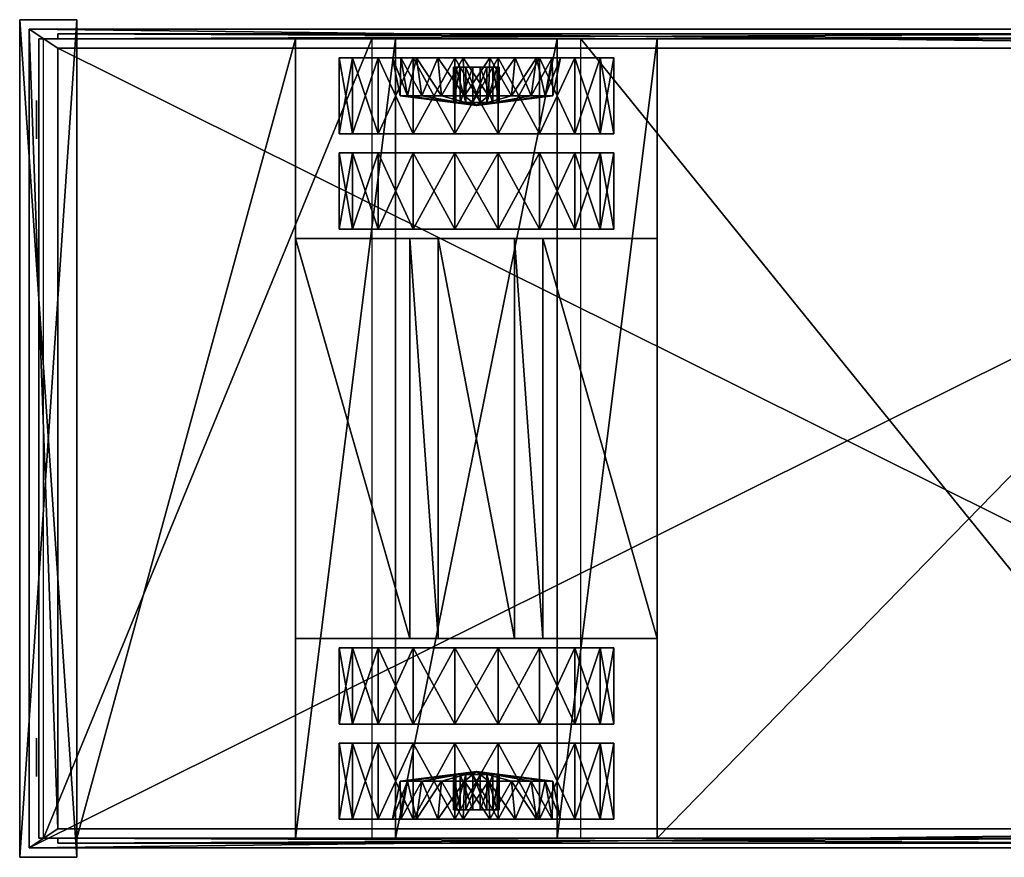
# Model space of a CAD drawing. Extents: x -590 to -383, y -44 to 44.
# Drawn here: x -590 to -486.5, y -44 to 44 of the extents above; entities that cross this region are included whole.
import ezdxf

# ---------------------------------------------------------------- set-up
doc = ezdxf.new("R2010")
doc.units = 0
for name, color, linetype in [('D1-BLACK', 8, 'CONTINUOUS'), ('D1-BODY', 7, 'CONTINUOUS'), ('D1-GLASS', 8, 'CONTINUOUS'), ('D1-HUB', 15, 'CONTINUOUS'), ('D1-RED', 9, 'CONTINUOUS'), ('D1-SILV', 15, 'CONTINUOUS'), ('D1-TIRE', 8, 'CONTINUOUS')]:
    doc.layers.add(name, color=color, linetype=linetype)

msp = doc.modelspace()

# ---------------------------------------------------------------- meshes
at = {"layer": 'D1-BLACK'}
mesh = msp.add_polyface(dxfattribs=at)
corners = [(-386, 42, 13.999996), (-405, 42, 13.999996), (-405, -42, 14.000004), (-386, -42, 14.000004), (-406.328796, 42, 21.972776), (-406.328796, -42, 21.972784), (-407.731323, 42, 25.926697), (-407.731323, -42, 25.926693), (-410.408997, 42, 29.156246), (-410.408997, -42, 29.156254), (-414.034912, 42, 31.266657), (-414.034912, -42, 31.266665), (-418.165527, 42, 31.999996), (-418.165527, -42, 32.000004), (-427.834473, 42, 31.999996), (-427.834473, -42, 32.000004), (-431.965088, 42, 31.266657), (-431.965088, -42, 31.266665), (-435.591003, 42, 29.156246), (-435.591003, -42, 29.156254), (-438.268677, 42, 25.926697), (-438.268677, -42, 25.926693), (-439.671204, 42, 21.972776), (-439.671204, -42, 21.972784), (-441, 42, 13.999996), (-441, -42, 14.000004), (-523, 42, 13.999996), (-523, -42, 14.000004), (-523, 42, 17.799986), (-523, -42, 17.799994), (-533.5, 42, 32.499996), (-533.5, -42, 32.500004), (-550.5, 42, 32.499996), (-550.5, -42, 32.500004), (-561, 42, 17.799927), (-561, -42, 17.799923), (-561, 42, 13.999996), (-561, -42, 14.000004), (-584, 42, 13.999996), (-584, -42, 14.000004), (-386, 18, 42), (-386, 18, 25.926699), (-386, -18, 25.926702), (-386, -18, 42), (-406, 42, 57.999996), (-433, 42, 57.999996), (-433, -42, 58.000004), (-406, -42, 58.000004), (-433, 42, 33.999996), (-433, -42, 34.000004), (-438, 42, 28.999996), (-438, -42, 29.000004), (-553, 42, 28.999996), (-587.5, 42, 28.999996), (-587.5, -42, 29.000004), (-553, -42, 29.000004), (-561, -21, 14.000002), (-561, -21, 17.799992), (-550.5, -21, 32.5), (-533.5, -21, 32.5), (-523, -21, 17.799992), (-523, -21, 14.000002), (-535, -21, 14.000002), (-538, -21, 11.000002), (-546, -21, 11.000002), (-549, -21, 14.000002), (-561, 21, 13.999998), (-549, 21, 13.999998), (-546, 21, 10.999998), (-538, 21, 10.999998), (-535, 21, 13.999998), (-523, 21, 13.999998), (-441, 30, 13.999997), (-405, 30, 13.999997), (-405, -30, 14.000003), (-441, -30, 14.000003), (-439, -30, 27.500002), (-432.5, -30, 34.000004), (-405, -30, 34.000004), (-561, 21, 17.799988), (-550.5, 21, 32.5), (-533.5, 21, 32.5), (-523, 21, 17.799988), (-439, 30, 27.499998), (-432.5, 30, 33.999996), (-405, 30, 33.999996), (-531, 42, 29.002836), (-463, 42, 29.003067), (-463, -42, 29.003063), (-531, -42, 29.002844), (-463, 40, 29.006117), (-438, 40, 29.003147), (-438, -40, 29.003143), (-463, -40, 29.006113)]
mesh.append_faces([[corners[k] for k in face] for face in [(72, 85, 73)]], dxfattribs={"vtx0": -1})
mesh.append_faces([[corners[k] for k in face] for face in [(62, 60, 65), (67, 82, 70)]], dxfattribs={"vtx0": -1, "vtx1": -1, "vtx2": -1})
mesh.append_faces([[corners[k] for k in face] for face in [(60, 56, 65), (66, 80, 81), (66, 81, 82), (70, 68, 67), (72, 84, 85)]], dxfattribs={"vtx0": -1, "vtx2": -1})
mesh.append_faces([[corners[k] for k in face] for face in [(74, 78, 75)]], dxfattribs={"vtx1": -1})
mesh.append_faces([[corners[k] for k in face] for face in [(59, 58, 56), (60, 59, 56), (65, 64, 62), (78, 77, 75), (67, 66, 82)]], dxfattribs={"vtx1": -1, "vtx2": -1})
mesh.append_faces([[corners[k] for k in face] for face in [(2, 1, 0), (0, 3, 2), (5, 4, 1), (1, 2, 5), (7, 6, 4), (4, 5, 7), (9, 8, 6), (6, 7, 9), (11, 10, 8), (8, 9, 11), (13, 12, 10), (10, 11, 13), (15, 14, 12), (12, 13, 15), (17, 16, 14), (14, 15, 17), (19, 18, 16), (16, 17, 19), (21, 20, 18), (18, 19, 21), (23, 22, 20), (20, 21, 23), (25, 24, 22), (22, 23, 25), (27, 26, 24), (24, 25, 27), (29, 28, 26), (26, 27, 29), (31, 30, 28), (28, 29, 31), (33, 32, 30), (30, 31, 33), (35, 34, 32), (32, 33, 35), (37, 36, 34), (34, 35, 37), (39, 38, 36), (36, 37, 39), (42, 41, 40), (40, 43, 42), (44, 45, 46), (46, 47, 44), (45, 48, 49), (49, 46, 45), (48, 50, 51), (51, 49, 48), (54, 53, 52), (52, 55, 54), (58, 57, 56), (62, 61, 60), (64, 63, 62), (66, 67, 65), (65, 56, 66), (67, 68, 64), (64, 65, 67), (68, 69, 63), (63, 64, 68), (69, 70, 62), (62, 63, 69), (70, 71, 61), (61, 62, 70), (72, 73, 74), (74, 75, 72), (77, 76, 75), (66, 79, 80), (82, 71, 70), (70, 69, 68), (72, 83, 84), (86, 87, 88), (88, 89, 86), (92, 91, 90), (90, 93, 92)]], dxfattribs={"vtx2": -1})
at = {"layer": 'D1-BODY'}
mesh = msp.add_polyface(dxfattribs=at)
corners = [(-589, 43, 91.999939), (-589, -43, 91.999939), (-589, -43, 95), (-589, 43, 95), (-586, -41, 98.000137), (-586, 41.000122, 98.000137), (-421, -41, 98.000137), (-588, -42, 76), (-588, -42, 91.999939), (-588, 42, 91.999939), (-588, -42, 29.000004), (-588, -42, 58.000004), (-588, 42, 57.999996), (-588, -42, 22.000004), (-588, 42, 28.999996), (-588, -4, 58), (-588, -4, 76), (-588, 4, 76), (-588, -20, 76), (-588, -20, 58), (-588, -42, 91.999939), (-588, -42, 29.000004), (-463, -42, 29.000004), (-561, -42, 17.799992), (-553, -42, 29.000004), (-584, -42, 22.000004), (-588, -42, 22.000004), (-561, -42, 14.000004), (-584, -42, 14.000004), (-531, -42, 29.000004), (-523, -42, 17.799992), (-463, -42, 20.000004), (-421, -41, 98.000137), (-586, -41, 98.000137), (-589, -43, 95), (-417, -43, 95), (-589, -43, 91.999939), (-586, -42, 58.000004), (-586, -42.5, 58.000072), (-465, -42.5, 58.000072), (-586, -42.5, 56.000072), (-586, -42, 56.000004), (-465, -42, 56.000004), (-465, -42.5, 56.000072), (-586, -42, 41.000004), (-586, -42.5, 41.000072), (-465, -42.5, 41.000072), (-586, -42.5, 39.000072), (-586, -42, 39.000004), (-465, -42, 39.000004), (-465, -42.5, 39.000072), (-586, -42, 31.000004), (-586, -42.5, 31.000074), (-465, -42.5, 31.000074), (-586, -42.5, 29.000074), (-586, -42, 29.000004), (-465, -42, 29.000004), (-465, -42.5, 29.000074)]
mesh.append_faces([[corners[k] for k in face] for face in [(26, 25, 21)]])
mesh.append_faces([[corners[k] for k in face] for face in [(0, 1, 2), (3, 2, 4), (5, 4, 6), (7, 8, 9), (10, 11, 12), (13, 10, 14), (15, 16, 17), (18, 19, 11), (11, 7, 18), (20, 21, 22), (23, 24, 21), (21, 25, 23), (27, 23, 25), (25, 28, 27), (29, 30, 31), (32, 33, 34), (35, 34, 36), (37, 38, 39), (40, 41, 42), (38, 37, 41), (41, 40, 38), (38, 40, 43), (44, 45, 46), (47, 48, 49), (45, 44, 48), (48, 47, 45), (45, 47, 50), (51, 52, 53), (54, 55, 56), (52, 51, 55), (55, 54, 52), (52, 54, 57)]], dxfattribs={"vtx2": -1})
mesh = msp.add_polyface(dxfattribs=at)
corners = [(-589, -43, 91.999939), (-589, 43, 91.999939), (-416, 43, 92), (-589, -43, 95), (-589, 43, 95), (-586, -41, 98.000137), (-586, 41.000122, 98.000137), (-588, 42, 91.999939), (-588, 42, 76), (-588, -42, 76), (-588, 42, 57.999996), (-588, 42, 28.999996), (-588, -42, 29.000004), (-588, 42, 21.999996), (-588, -42, 22.000004), (-588, 4, 76), (-588, 4, 58), (-588, -4, 58), (-588, 20, 58), (-588, 20, 76), (-463, 42, 28.999996), (-588, 42, 28.999996), (-588, 42, 91.999939), (-553, 42, 28.999996), (-561, 42, 17.799984), (-584, 42, 21.999996), (-588, 42, 21.999996), (-561, 42, 13.999996), (-584, 42, 13.999996), (-463, 42, 19.999996), (-523, 42, 17.799984), (-531, 42, 28.999996), (-589, 43, 95), (-586, 41.000122, 98.000137), (-421, 41.000122, 98.000137), (-589, 43, 91.999939), (-417, 43, 95), (-465, 42.500122, 58.000057), (-586, 42.500122, 58.000057), (-586, 42, 57.999996), (-465, 42, 55.999996), (-586, 42, 55.999996), (-586, 42.500122, 56.000057), (-465, 42.500122, 56.000057), (-465, 42.500122, 41.000057), (-586, 42.500122, 41.000057), (-586, 42, 40.999996), (-465, 42, 38.999996), (-586, 42, 38.999996), (-586, 42.500122, 39.000057), (-465, 42.500122, 39.000057), (-465, 42.500122, 31.000055), (-586, 42.500122, 31.000055), (-586, 42, 30.999996), (-465, 42, 28.999996), (-586, 42, 28.999996), (-586, 42.500122, 29.000055), (-465, 42.500122, 29.000055)]
mesh.append_faces([[corners[k] for k in face] for face in [(21, 25, 26)]])
mesh.append_faces([[corners[k] for k in face] for face in [(0, 1, 2), (3, 4, 1), (5, 6, 4), (7, 8, 9), (10, 11, 12), (11, 13, 14), (15, 16, 17), (10, 18, 19), (19, 8, 10), (20, 21, 22), (21, 23, 24), (24, 25, 21), (25, 24, 27), (27, 28, 25), (29, 30, 31), (32, 33, 34), (35, 32, 36), (37, 38, 39), (40, 41, 42), (41, 39, 38), (38, 42, 41), (43, 42, 38), (44, 45, 46), (47, 48, 49), (48, 46, 45), (45, 49, 48), (50, 49, 45), (51, 52, 53), (54, 55, 56), (55, 53, 52), (52, 56, 55), (57, 56, 52)]], dxfattribs={"vtx2": -1})
mesh = msp.add_polyface(dxfattribs=at)
corners = [(-416, 43, 92), (-416, -43, 92), (-589, -43, 91.999939), (-463, -42, 29.000004), (-463, -42, 92), (-588, -42, 91.999939), (-463, -42, 20.000004), (-531, -42, 29.000004), (-443.041321, -42, 20.000004), (-523, -42, 17.799992), (-441, -42, 14.000004), (-523, -42, 14.000004), (-589, -43, 95), (-417, -43, 95), (-421, -41, 98.000137), (-589, -43, 91.999939), (-416, -43, 92), (-433, -42, 89), (-463, -42, 89), (-463, -40, 89), (-443.041321, -40, 20.000004), (-463, -40, 20.000004), (-463, -40, 58.000004), (-459, -40, 58.000004), (-459, -40, 85), (-433, -40, 89), (-442.635315, -40, 22.436283), (-465, -42.5, 58.000072), (-465, -42, 58.000004), (-586, -42, 58.000004), (-465, -42.5, 56.000072), (-465, -42, 56.000004), (-586, -42.5, 56.000072), (-586, -42.5, 58.000072), (-465, -42.5, 41.000072), (-465, -42, 41.000004), (-586, -42, 41.000004), (-465, -42.5, 39.000072), (-465, -42, 39.000004), (-586, -42.5, 39.000072), (-586, -42.5, 41.000072), (-465, -42.5, 31.000074), (-465, -42, 31.000004), (-586, -42, 31.000004), (-465, -42.5, 29.000074), (-465, -42, 29.000004), (-586, -42.5, 29.000074), (-586, -42.5, 31.000074)]
mesh.append_faces([[corners[k] for k in face] for face in [(11, 10, 9), (21, 20, 22)]], dxfattribs={"vtx1": -1})
mesh.append_faces([[corners[k] for k in face] for face in [(10, 8, 9), (19, 22, 24), (25, 19, 24), (20, 26, 22)]], dxfattribs={"vtx1": -1, "vtx2": -1})
mesh.append_faces([[corners[k] for k in face] for face in [(0, 1, 2), (3, 4, 5), (6, 3, 7), (8, 6, 9), (12, 13, 14), (15, 16, 13), (17, 18, 19), (20, 21, 6), (6, 8, 20), (21, 19, 18), (18, 6, 21), (22, 23, 24), (27, 28, 29), (30, 31, 28), (28, 27, 30), (31, 30, 32), (30, 27, 33), (34, 35, 36), (37, 38, 35), (35, 34, 37), (38, 37, 39), (37, 34, 40), (41, 42, 43), (44, 45, 42), (42, 41, 44), (45, 44, 46), (44, 41, 47)]], dxfattribs={"vtx2": -1})
mesh = msp.add_polyface(dxfattribs=at)
corners = [(-421, -41, 98.000137), (-421, 41.000122, 98.000137), (-586, 41.000122, 98.000137), (-588, 42, 91.999939), (-463, 42, 92), (-463, 42, 28.999996), (-531, 42, 28.999996), (-463, 42, 19.999996), (-523, 42, 17.799984), (-443.041321, 42, 19.999996), (-441, 41.999878, 13.999996), (-523, 42, 13.999996), (-421, 41.000122, 98.000137), (-417, 43, 95), (-589, 43, 95), (-416, 43, 92), (-589, 43, 91.999939), (-463, 39.999878, 89), (-463, 42, 89), (-433, 42, 89), (-463, 40, 19.999996), (-443.041321, 40, 19.999996), (-459, 39.999878, 85), (-459, 39.999878, 57.999996), (-463, 40, 57.999996), (-433, 39.999878, 89), (-442.635315, 40, 22.436275), (-586, 42, 57.999996), (-465, 42, 57.999996), (-465, 42.500122, 58.000057), (-465, 42, 55.999996), (-465, 42.500122, 56.000057), (-586, 42.500122, 56.000057), (-586, 42.500122, 58.000057), (-586, 42, 40.999996), (-465, 42, 40.999996), (-465, 42.500122, 41.000057), (-465, 42, 38.999996), (-465, 42.500122, 39.000057), (-586, 42.500122, 39.000057), (-586, 42.500122, 41.000057), (-586, 42, 30.999996), (-465, 42, 30.999996), (-465, 42.500122, 31.000055), (-465, 42, 28.999996), (-465, 42.500122, 29.000055), (-586, 42.500122, 29.000055), (-586, 42.500122, 31.000055)]
mesh.append_faces([[corners[k] for k in face] for face in [(8, 10, 11), (24, 21, 20)]], dxfattribs={"vtx0": -1})
mesh.append_faces([[corners[k] for k in face] for face in [(8, 9, 10), (22, 24, 17), (22, 17, 25), (24, 26, 21)]], dxfattribs={"vtx0": -1, "vtx2": -1})
mesh.append_faces([[corners[k] for k in face] for face in [(0, 1, 2), (3, 4, 5), (6, 5, 7), (8, 7, 9), (12, 13, 14), (13, 15, 16), (17, 18, 19), (7, 20, 21), (21, 9, 7), (18, 17, 20), (20, 7, 18), (22, 23, 24), (27, 28, 29), (28, 30, 31), (31, 29, 28), (32, 31, 30), (33, 29, 31), (34, 35, 36), (35, 37, 38), (38, 36, 35), (39, 38, 37), (40, 36, 38), (41, 42, 43), (42, 44, 45), (45, 43, 42), (46, 45, 44), (47, 43, 45)]], dxfattribs={"vtx2": -1})
at = {"layer": 'D1-GLASS'}
mesh = msp.add_polyface(dxfattribs=at)
corners = [(-588, -4, 76), (-588, -4, 58.000042), (-588, -20, 58.000042), (-588, -20, 76), (-416.075012, 39, 89), (-406.75708, 39, 60.329746), (-406.75708, -39, 60.329754), (-416.075012, -39, 89), (-459, -40, 85), (-437, -40, 85), (-437, -40, 58.000046), (-459, -40, 58.000046), (-427, -42, 89), (-419.161682, -42, 89), (-409.08667, -42, 58.000286), (-427, -42, 58.000046), (-588, 4, 76), (-588, 4, 58.000042), (-588, 20, 58.000042), (-588, 20, 76), (-459, 40, 85), (-437, 40, 85), (-437, 40, 58.000038), (-459, 40, 58.000038), (-427, 42, 89), (-419.161682, 42, 89), (-409.08667, 42, 58.000278), (-427, 42, 58.000038)]
mesh.append_faces([[corners[k] for k in face] for face in [(2, 1, 0), (0, 3, 2), (6, 5, 4), (4, 7, 6), (10, 9, 8), (8, 11, 10), (14, 13, 12), (12, 15, 14), (18, 17, 16), (16, 19, 18), (22, 21, 20), (20, 23, 22), (26, 25, 24), (24, 27, 26)]], dxfattribs={"vtx2": -1})
at = {"layer": 'D1-HUB'}
mesh = msp.add_polyface(dxfattribs=at)
corners = [(-543.257874, 36, 22.462206), (-545.674011, 36, 21.677197), (-546.042725, 40, 22.400646), (-543.384888, 40, 23.264175), (-547.729126, 36, 20.183996), (-548.303406, 40, 20.758106), (-549.22229, 36, 18.128777), (-549.945679, 40, 18.497396), (-550.007507, 36, 15.712708), (-550.809326, 40, 15.839756), (-550.007385, 36, 13.172327), (-550.809326, 40, 13.045306), (-549.222412, 36, 10.756257), (-549.945679, 40, 10.387656), (-547.729187, 36, 8.701049), (-548.303223, 40, 8.126925), (-545.673828, 36, 7.207855), (-546.042725, 40, 6.484348), (-543.257874, 36, 6.422799), (-543.38501, 40, 5.620836), (-540.590515, 40, 5.620862), (-540.717529, 36, 22.462215), (-541.987671, 35, 14.442517), (-542.368713, 39, 16.848415), (-543.710083, 39, 16.164967), (-543.710083, 35.299927, 16.164967), (-542.368713, 35.299927, 16.848415), (-544.393616, 39, 14.823586), (-544.393616, 35.299927, 14.823597), (-544.15802, 39, 13.336637), (-544.157898, 35.299927, 13.336647), (-543.093628, 39, 12.272106), (-543.093628, 35.299927, 12.272107), (-541.606628, 39, 12.036616), (-541.606628, 35.299927, 12.036617), (-541.987671, 39, 14.442516)]
mesh.append_faces([[corners[k] for k in face] for face in [(4, 1, 22), (6, 4, 22), (8, 6, 22), (10, 8, 22), (12, 10, 22), (14, 12, 22), (16, 14, 22), (18, 16, 22), (0, 21, 22), (27, 24, 35), (29, 27, 35), (31, 29, 35), (33, 31, 35)]], dxfattribs={"vtx0": -1, "vtx1": -1, "vtx2": -1})
mesh.append_faces([[corners[k] for k in face] for face in [(1, 0, 22), (24, 23, 35)]], dxfattribs={"vtx0": -1, "vtx2": -1})
mesh.append_faces([[corners[k] for k in face] for face in [(5, 2, 1), (7, 5, 4), (9, 7, 6), (11, 9, 8), (13, 11, 10), (15, 13, 12), (17, 15, 14), (19, 17, 16), (20, 19, 18), (28, 25, 24), (30, 28, 27), (32, 30, 29), (34, 32, 31)]], dxfattribs={"vtx1": -1, "vtx2": -1})
mesh.append_faces([[corners[k] for k in face] for face in [(0, 1, 2), (2, 3, 0), (1, 4, 5), (4, 6, 7), (6, 8, 9), (8, 10, 11), (10, 12, 13), (12, 14, 15), (14, 16, 17), (16, 18, 19), (21, 0, 3), (23, 24, 25), (25, 26, 23), (24, 27, 28), (27, 29, 30), (29, 31, 32), (31, 33, 34)]], dxfattribs={"vtx2": -1})
mesh = msp.add_polyface(dxfattribs=at)
corners = [(-543.257874, 36, 6.422799), (-540.717407, 36, 6.422822), (-540.590515, 40, 5.620862), (-538.301514, 36, 7.207822), (-537.932678, 40, 6.484388), (-536.246399, 36, 8.701021), (-535.672119, 40, 8.126916), (-534.753113, 36, 10.756257), (-534.029724, 40, 10.387636), (-533.968018, 36, 13.172307), (-533.166077, 40, 13.045277), (-533.968018, 36, 15.712708), (-533.166016, 40, 15.839726), (-534.753113, 36, 18.128767), (-534.029724, 40, 18.497375), (-536.246216, 36, 20.183987), (-535.67218, 40, 20.758106), (-538.301575, 36, 21.677156), (-537.932678, 40, 22.400677), (-540.717529, 36, 22.462215), (-540.590393, 40, 23.264196), (-543.384888, 40, 23.264175), (-541.987671, 35, 14.442517), (-541.606628, 39, 12.036616), (-540.26532, 39, 12.720057), (-540.26532, 35.299927, 12.720057), (-541.606628, 35.299927, 12.036617), (-539.581909, 39, 14.061437), (-539.581909, 35.299927, 14.061438), (-539.817322, 39, 15.548387), (-539.817322, 35.299927, 15.548388), (-540.881897, 39, 16.612917), (-540.881897, 35.299927, 16.612917), (-542.368713, 39, 16.848415), (-542.368713, 35.299927, 16.848415), (-541.987671, 39, 14.442516)]
mesh.append_faces([[corners[k] for k in face] for face in [(1, 0, 22), (3, 1, 22), (5, 3, 22), (7, 5, 22), (9, 7, 22), (11, 9, 22), (13, 11, 22), (15, 13, 22), (17, 15, 22), (19, 17, 22), (24, 23, 35), (27, 24, 35), (29, 27, 35), (31, 29, 35), (33, 31, 35)]], dxfattribs={"vtx0": -1, "vtx1": -1, "vtx2": -1})
mesh.append_faces([[corners[k] for k in face] for face in [(4, 2, 1), (6, 4, 3), (8, 6, 5), (10, 8, 7), (12, 10, 9), (14, 12, 11), (16, 14, 13), (18, 16, 15), (20, 18, 17), (21, 20, 19), (25, 26, 23), (28, 25, 24), (30, 28, 27), (32, 30, 29), (34, 32, 31)]], dxfattribs={"vtx1": -1, "vtx2": -1})
mesh.append_faces([[corners[k] for k in face] for face in [(0, 1, 2), (1, 3, 4), (3, 5, 6), (5, 7, 8), (7, 9, 10), (9, 11, 12), (11, 13, 14), (13, 15, 16), (15, 17, 18), (17, 19, 20), (23, 24, 25), (24, 27, 28), (27, 29, 30), (29, 31, 32), (31, 33, 34)]], dxfattribs={"vtx2": -1})
mesh = msp.add_polyface(dxfattribs=at)
corners = [(-546.042725, -40, 22.400644), (-545.674011, -36, 21.677204), (-543.257874, -36, 22.462204), (-543.384888, -40, 23.264183), (-548.303406, -40, 20.758114), (-547.729126, -36, 20.184004), (-549.945679, -40, 18.497404), (-549.22229, -36, 18.128784), (-550.809326, -40, 15.839764), (-550.007507, -36, 15.712713), (-550.809326, -40, 13.045314), (-550.007385, -36, 13.172333), (-549.945679, -40, 10.387653), (-549.222412, -36, 10.756263), (-548.303223, -40, 8.12693), (-547.729187, -36, 8.701052), (-546.042725, -40, 6.48434), (-545.673828, -36, 7.207865), (-543.38501, -40, 5.620828), (-543.257874, -36, 6.422814), (-540.590515, -40, 5.620856), (-540.717529, -36, 22.462223), (-541.987671, -35, 14.442523), (-543.710083, -35.300049, 16.164974), (-543.710083, -39, 16.164974), (-542.368713, -39, 16.848423), (-542.368713, -35.300049, 16.848423), (-544.393616, -35.300049, 14.823603), (-544.393616, -39, 14.823594), (-544.157898, -35.300049, 13.336653), (-544.15802, -39, 13.336644), (-543.093628, -35.300049, 12.272102), (-543.093628, -39, 12.272114), (-541.606628, -35.300049, 12.036602), (-541.606628, -39, 12.036613), (-541.987671, -39, 14.442524)]
mesh.append_faces([[corners[k] for k in face] for face in [(22, 1, 5), (22, 5, 7), (22, 7, 9), (22, 9, 11), (22, 11, 13), (22, 13, 15), (22, 15, 17), (22, 17, 19), (22, 21, 2), (35, 24, 28), (35, 28, 30), (35, 30, 32), (35, 32, 34)]], dxfattribs={"vtx0": -1, "vtx1": -1, "vtx2": -1})
mesh.append_faces([[corners[k] for k in face] for face in [(1, 0, 4), (5, 4, 6), (7, 6, 8), (9, 8, 10), (11, 10, 12), (13, 12, 14), (15, 14, 16), (17, 16, 18), (19, 18, 20), (24, 23, 27), (28, 27, 29), (30, 29, 31), (32, 31, 33)]], dxfattribs={"vtx0": -1, "vtx2": -1})
mesh.append_faces([[corners[k] for k in face] for face in [(22, 2, 1), (35, 25, 24)]], dxfattribs={"vtx1": -1, "vtx2": -1})
mesh.append_faces([[corners[k] for k in face] for face in [(0, 1, 2), (2, 3, 0), (4, 5, 1), (6, 7, 5), (8, 9, 7), (10, 11, 9), (12, 13, 11), (14, 15, 13), (16, 17, 15), (18, 19, 17), (3, 2, 21), (23, 24, 25), (25, 26, 23), (27, 28, 24), (29, 30, 28), (31, 32, 30), (33, 34, 32)]], dxfattribs={"vtx2": -1})
mesh = msp.add_polyface(dxfattribs=at)
corners = [(-540.590515, -40, 5.620856), (-540.717407, -36, 6.422837), (-543.257874, -36, 6.422814), (-537.932678, -40, 6.48438), (-538.301514, -36, 7.207832), (-535.672119, -40, 8.126921), (-536.246399, -36, 8.701023), (-534.029724, -40, 10.387644), (-534.753113, -36, 10.756263), (-533.166077, -40, 13.045284), (-533.968018, -36, 13.172313), (-533.166016, -40, 15.839734), (-533.968018, -36, 15.712713), (-534.029724, -40, 18.497383), (-534.753113, -36, 18.128775), (-535.67218, -40, 20.758114), (-536.246216, -36, 20.183994), (-537.932678, -40, 22.400673), (-538.301575, -36, 21.677164), (-540.590393, -40, 23.264204), (-540.717529, -36, 22.462223), (-543.384888, -40, 23.264183), (-541.987671, -35, 14.442523), (-540.26532, -35.300049, 12.720063), (-540.26532, -39, 12.720064), (-541.606628, -39, 12.036613), (-541.606628, -35.300049, 12.036602), (-539.581909, -35.300049, 14.061443), (-539.581909, -39, 14.061434), (-539.817322, -35.300049, 15.548383), (-539.817322, -39, 15.548384), (-540.881897, -35.300049, 16.612925), (-540.881897, -39, 16.612925), (-542.368713, -35.300049, 16.848423), (-542.368713, -39, 16.848423), (-541.987671, -39, 14.442524)]
mesh.append_faces([[corners[k] for k in face] for face in [(22, 2, 1), (22, 1, 4), (22, 4, 6), (22, 6, 8), (22, 8, 10), (22, 10, 12), (22, 12, 14), (22, 14, 16), (22, 16, 18), (22, 18, 20), (35, 25, 24), (35, 24, 28), (35, 28, 30), (35, 30, 32), (35, 32, 34)]], dxfattribs={"vtx0": -1, "vtx1": -1, "vtx2": -1})
mesh.append_faces([[corners[k] for k in face] for face in [(1, 0, 3), (4, 3, 5), (6, 5, 7), (8, 7, 9), (10, 9, 11), (12, 11, 13), (14, 13, 15), (16, 15, 17), (18, 17, 19), (20, 19, 21), (25, 26, 23), (24, 23, 27), (28, 27, 29), (30, 29, 31), (32, 31, 33)]], dxfattribs={"vtx0": -1, "vtx2": -1})
mesh.append_faces([[corners[k] for k in face] for face in [(0, 1, 2), (3, 4, 1), (5, 6, 4), (7, 8, 6), (9, 10, 8), (11, 12, 10), (13, 14, 12), (15, 16, 14), (17, 18, 16), (19, 20, 18), (23, 24, 25), (27, 28, 24), (29, 30, 28), (31, 32, 30), (33, 34, 32)]], dxfattribs={"vtx2": -1})
at = {"layer": 'D1-RED'}
mesh = msp.add_polyface(dxfattribs=at)
corners = [(-588.25, -31.5, 41.000004), (-588.25, -31.5, 35.000004), (-588.25, -35.5, 35.000004), (-588.25, -35.5, 41.000004), (-588.25, 31.5, 40.999996), (-588.25, 31.5, 34.999996), (-588.25, 35.5, 34.999996), (-588.25, 35.5, 40.999996)]
mesh.append_faces([[corners[k] for k in face] for face in [(0, 1, 2), (2, 3, 0), (6, 5, 4), (4, 7, 6)]], dxfattribs={"vtx2": -1})
at = {"layer": 'D1-SILV'}
mesh = msp.add_polyface(dxfattribs=at)
corners = [(-385.5, -26, 42.000004), (-386, -25.5, 42.500004), (-386, -34.5, 42.500004), (-385.5, -34, 42.000004), (-385.5, -26, 34.000004), (-386, -25.5, 33.500004), (-386, -34.5, 33.500004), (-385.5, -34, 34.000004), (-385.5, -26, 29.125002), (-386, -25.5, 29.625002), (-386, -34.5, 29.625004), (-385.5, -34, 29.125004), (-385.5, -26, 26.000002), (-386, -25.5, 25.500002), (-386, -34.5, 25.500004), (-385.5, -34, 26.000004), (-386, 42, 12.999986), (-389, 42, 12.999986), (-389, 43, 12.999996), (-386, 42, 21.999996), (-389, 42, 21.999996), (-389, 43, 21.999996), (-385, 43, 12.999996), (-385, 43, 21.999996), (-383, 42, 12.999986), (-383, 42, 21.999996), (-383, -42, 13.000004), (-383, -42, 22.000004), (-385, -43, 13.000004), (-385, -43, 22.000004), (-389, -43, 13.000004), (-389, -42, 13.000004), (-389, -43, 22.000004), (-389, -42, 22.000004), (-386, -42, 13.000004), (-386, -42, 22.000004), (-590, 44, 21.999996), (-584, 44, 21.999996), (-584, -44, 22.000004), (-590, -44, 22.000004), (-584, 44, 11.999996), (-590, 44, 11.999996), (-590, -44, 12.000004), (-584, -44, 12.000004), (-385.5, 26, 41.999996), (-386, 25.5, 42.499996), (-386, 34.5, 42.499996), (-385.5, 34, 41.999996), (-385.5, 26, 33.999996), (-386, 25.5, 33.499996), (-386, 34.5, 33.499996), (-385.5, 34, 33.999996), (-385.5, 26, 29.124998), (-386, 25.5, 29.624998), (-386, 34.5, 29.624996), (-385.5, 34, 29.124996), (-385.5, 26, 25.999998), (-386, 25.5, 25.499998), (-386, 34.5, 25.499996), (-385.5, 34, 25.999996)]
mesh.append_faces([[corners[k] for k in face] for face in [(16, 18, 22), (16, 22, 24), (16, 24, 26), (16, 26, 28), (28, 31, 34), (28, 34, 16)]], dxfattribs={"vtx0": -1, "vtx2": -1})
mesh.append_faces([[corners[k] for k in face] for face in [(23, 21, 19), (25, 23, 19), (27, 25, 19), (29, 27, 19), (35, 33, 29), (19, 35, 29)]], dxfattribs={"vtx1": -1, "vtx2": -1})
mesh.append_faces([[corners[k] for k in face] for face in [(0, 1, 2), (2, 3, 0), (6, 5, 4), (4, 7, 6), (8, 9, 10), (10, 11, 8), (14, 13, 12), (12, 15, 14), (1, 0, 4), (4, 5, 1), (9, 8, 12), (12, 13, 9), (7, 3, 2), (2, 6, 7), (15, 11, 10), (10, 14, 15), (16, 17, 18), (21, 20, 19), (20, 17, 16), (16, 19, 20), (21, 18, 17), (17, 20, 21), (23, 22, 18), (18, 21, 23), (25, 24, 22), (22, 23, 25), (27, 26, 24), (24, 25, 27), (29, 28, 26), (26, 27, 29), (28, 30, 31), (33, 32, 29), (32, 30, 28), (28, 29, 32), (33, 31, 30), (30, 32, 33), (35, 34, 31), (31, 33, 35), (19, 16, 34), (34, 35, 19), (38, 37, 36), (36, 39, 38), (42, 41, 40), (40, 43, 42), (39, 36, 41), (41, 42, 39), (43, 40, 37), (37, 38, 43), (36, 37, 40), (40, 41, 36), (43, 38, 39), (39, 42, 43), (46, 45, 44), (44, 47, 46), (48, 49, 50), (50, 51, 48), (54, 53, 52), (52, 55, 54), (56, 57, 58), (58, 59, 56), (48, 44, 45), (45, 49, 48), (56, 52, 53), (53, 57, 56), (46, 47, 51), (51, 50, 46), (54, 55, 59), (59, 58, 54)]], dxfattribs={"vtx2": -1})
at = {"layer": 'D1-TIRE'}
mesh = msp.add_polyface(dxfattribs=at)
corners = [(-556.422974, 32, 12.156187), (-555.010315, 32, 7.807243), (-541.987671, 32, 14.442517), (-552.322205, 32, 4.107896), (-544.273987, 40, 28.877956), (-548.622986, 40, 27.464886), (-548.622986, 32, 27.464888), (-552.322327, 40, 24.777166), (-552.322205, 32, 24.777178), (-555.009888, 40, 21.077776), (-555.009888, 32, 21.077778), (-556.423401, 40, 16.728836), (-556.423279, 32, 16.728848), (-556.422974, 40, 12.156197), (-555.010376, 40, 7.807235), (-552.322205, 40, 4.107895), (-548.622925, 40, 1.420116), (-548.622925, 31.999998, 1.420117), (-544.27417, 40, 0.007062), (-544.27417, 31.999998, 0.007063), (-543.384888, 40, 23.264175), (-546.042725, 40, 22.400646), (-548.303406, 40, 20.758106), (-549.945679, 40, 18.497396), (-550.809326, 40, 15.839756), (-550.809326, 40, 13.045306), (-549.945679, 40, 10.387656), (-548.303223, 40, 8.126925), (-546.042725, 40, 6.484348)]
mesh.append_faces([[corners[k] for k in face] for face in [(0, 1, 2), (1, 3, 2)]])
mesh.append_faces([[corners[k] for k in face] for face in [(8, 6, 5), (10, 8, 7), (12, 10, 9), (0, 12, 11), (1, 0, 13), (3, 1, 14), (17, 3, 15), (19, 17, 16), (7, 5, 21), (9, 7, 22), (11, 9, 23), (13, 11, 24), (14, 13, 25), (15, 14, 26), (16, 15, 27), (18, 16, 28)]], dxfattribs={"vtx0": -1, "vtx1": -1, "vtx2": -1})
mesh.append_faces([[corners[k] for k in face] for face in [(4, 5, 6), (5, 7, 8), (7, 9, 10), (9, 11, 12), (11, 13, 0), (13, 14, 1), (14, 15, 3), (15, 16, 17), (16, 18, 19), (20, 21, 5), (21, 22, 7), (22, 23, 9), (23, 24, 11), (24, 25, 13), (25, 26, 14), (26, 27, 15), (27, 28, 16)]], dxfattribs={"vtx2": -1})
mesh = msp.add_polyface(dxfattribs=at)
corners = [(-544.273987, 32, 28.877958), (-548.622986, 32, 27.464888), (-541.987671, 32, 14.442517), (-535.352417, 31.999998, 1.420128), (-531.653198, 32, 4.107865), (-528.965515, 32, 7.807241), (-528.965088, 32, 21.077787), (-531.65332, 32, 24.777128), (-535.352478, 32, 27.464918), (-539.701416, 32, 28.877977), (-544.273987, 40, 28.877956), (-544.27417, 40, 0.007062), (-539.701416, 40, 0.007082), (-539.701416, 31.999998, 0.007058), (-544.27417, 31.999998, 0.007063), (-535.352417, 40, 1.420127), (-531.65332, 40, 24.777126), (-535.352478, 40, 27.464916), (-539.701416, 40, 28.877975), (-548.622986, 40, 27.464886), (-543.384888, 40, 23.264175), (-546.042725, 40, 6.484348), (-543.38501, 40, 5.620836), (-540.590515, 40, 5.620862), (-537.932678, 40, 6.484388), (-535.672119, 40, 8.126916), (-531.653198, 40, 4.107865), (-534.029724, 40, 10.387636), (-528.965515, 40, 7.807246), (-534.029724, 40, 18.497375), (-535.67218, 40, 20.758106), (-537.932678, 40, 22.400677), (-540.590393, 40, 23.264196)]
mesh.append_faces([[corners[k] for k in face] for face in [(0, 1, 2), (3, 4, 2), (4, 5, 2), (6, 7, 2), (7, 8, 2), (8, 9, 2), (9, 0, 2)]])
mesh.append_faces([[corners[k] for k in face] for face in [(13, 14, 11), (3, 13, 12), (4, 3, 15), (8, 7, 16), (9, 8, 17), (0, 9, 18), (12, 11, 22), (15, 12, 23), (26, 15, 24), (17, 16, 30), (18, 17, 31), (10, 18, 32)]], dxfattribs={"vtx0": -1, "vtx1": -1, "vtx2": -1})
mesh.append_faces([[corners[k] for k in face] for face in [(1, 0, 10), (19, 10, 20)]], dxfattribs={"vtx0": -1, "vtx2": -1})
mesh.append_faces([[corners[k] for k in face] for face in [(11, 12, 13), (12, 15, 3), (16, 17, 8), (17, 18, 9), (18, 10, 0), (21, 22, 11), (22, 23, 12), (23, 24, 15), (24, 25, 26), (25, 27, 28), (29, 30, 16), (30, 31, 17), (31, 32, 18), (32, 20, 10)]], dxfattribs={"vtx2": -1})
mesh = msp.add_polyface(dxfattribs=at)
corners = [(-528.965515, 22, 7.807241), (-527.552124, 22, 12.156178), (-541.987671, 22, 14.442518), (-527.552429, 22, 16.728848), (-528.965088, 22, 21.077787), (-535.352417, 30, 1.420128), (-531.653198, 30, 4.107855), (-531.653198, 22, 4.107866), (-528.965515, 30, 7.807241), (-527.552124, 30, 12.156177), (-527.552429, 30, 16.728848), (-528.965088, 30, 21.077787), (-531.65332, 30, 24.777128), (-531.65332, 22, 24.777128), (-541.987671, 30, 14.442517), (-528.965515, 32, 7.807241), (-527.552124, 32, 12.156187), (-541.987671, 32, 14.442517), (-527.552429, 32, 16.728848), (-528.965088, 32, 21.077787), (-535.352417, 40, 1.420127), (-531.653198, 40, 4.107865), (-531.653198, 32, 4.107865), (-528.965515, 40, 7.807246), (-527.552124, 40, 12.156186), (-527.552429, 40, 16.728846), (-528.965088, 40, 21.077785), (-531.65332, 40, 24.777126), (-531.65332, 32, 24.777128), (-535.672119, 40, 8.126916), (-534.029724, 40, 10.387636), (-533.166077, 40, 13.045277), (-533.166016, 40, 15.839726), (-534.029724, 40, 18.497375)]
mesh.append_faces([[corners[k] for k in face] for face in [(0, 1, 2), (1, 3, 2), (3, 4, 2), (15, 16, 17), (16, 18, 17), (18, 19, 17)]])
mesh.append_faces([[corners[k] for k in face] for face in [(0, 7, 6), (1, 0, 8), (4, 3, 10), (13, 4, 11), (9, 8, 14), (10, 9, 14), (11, 10, 14), (15, 22, 21), (16, 15, 23), (19, 18, 25), (28, 19, 26), (23, 21, 29), (24, 23, 30), (25, 24, 31), (26, 25, 32), (27, 26, 33)]], dxfattribs={"vtx0": -1, "vtx1": -1, "vtx2": -1})
mesh.append_faces([[corners[k] for k in face] for face in [(5, 6, 7), (6, 8, 0), (8, 9, 1), (10, 11, 4), (11, 12, 13), (20, 21, 22), (21, 23, 15), (23, 24, 16), (25, 26, 19), (26, 27, 28), (30, 31, 24), (31, 32, 25), (32, 33, 26)]], dxfattribs={"vtx2": -1})
mesh = msp.add_polyface(dxfattribs=at)
corners = [(-527.552124, 30, 12.156177), (-527.552429, 30, 16.728848), (-527.552429, 22, 16.728848), (-527.552124, 22, 12.156178), (-527.552124, 40, 12.156186), (-527.552429, 40, 16.728846), (-527.552429, 32, 16.728848), (-527.552124, 32, 12.156187), (-433.696411, 40, 25.020737), (-436.410522, 40, 21.285206), (-436.410278, 33, 21.285246), (-433.696411, 33, 25.020737), (-437.837097, 40, 16.893887), (-437.837219, 33, 16.893877), (-437.837219, 40, 12.276536), (-437.837219, 33, 12.276526), (-436.410278, 40, 7.885185), (-436.410522, 33, 7.885166), (-433.696716, 40, 4.149656), (-433.696289, 33, 4.149695), (-432.027222, 40, 19.051897), (-432.978394, 40, 16.124336), (-432.978271, 40, 13.046106), (-527.552124, -22, 12.156192), (-527.552124, -30, 12.156193), (-528.965515, -30, 7.80725), (-527.552429, -22, 16.728851), (-527.552429, -30, 16.728851), (-527.552124, -32, 12.156193), (-527.552124, -40, 12.156184), (-528.965515, -40, 7.807245), (-527.552429, -32, 16.728851), (-527.552429, -40, 16.728844), (-436.410278, -33, 21.285254), (-436.410522, -40, 21.285213), (-433.696411, -40, 25.020744), (-437.837219, -33, 16.893885), (-437.837097, -40, 16.893894), (-437.837219, -33, 12.276543), (-437.837219, -40, 12.276544), (-436.410522, -33, 7.885171), (-436.410278, -40, 7.885185), (-433.696289, -33, 4.149699), (-433.696716, -40, 4.149651), (-432.027222, -40, 19.051905), (-432.978394, -40, 16.124344), (-432.978271, -40, 13.046114)]
mesh.append_faces([[corners[k] for k in face] for face in [(2, 3, 0), (6, 7, 4), (10, 11, 8), (13, 10, 9), (15, 13, 12), (17, 15, 14), (19, 17, 16), (12, 9, 20), (14, 12, 21), (16, 14, 22), (24, 23, 26), (29, 28, 31), (34, 33, 36), (37, 36, 38), (39, 38, 40), (41, 40, 42), (44, 34, 37), (45, 37, 39), (46, 39, 41)]], dxfattribs={"vtx0": -1, "vtx1": -1, "vtx2": -1})
mesh.append_faces([[corners[k] for k in face] for face in [(0, 1, 2), (4, 5, 6), (8, 9, 10), (9, 12, 13), (12, 14, 15), (14, 16, 17), (16, 18, 19), (23, 24, 25), (26, 27, 24), (28, 29, 30), (31, 32, 29), (33, 34, 35), (36, 37, 34), (38, 39, 37), (40, 41, 39), (42, 43, 41)]], dxfattribs={"vtx2": -1})
mesh = msp.add_polyface(dxfattribs=at)
corners = [(-548.622986, 22, 27.464888), (-552.322327, 22, 24.777159), (-541.987671, 22, 14.442518), (-555.009827, 22, 21.077787), (-556.423401, 22, 16.728838), (-556.422974, 22, 12.156178), (-555.010376, 22, 7.80723), (-552.322083, 22, 4.10791), (-548.622925, 22, 1.420116), (-544.273987, 30, 28.877958), (-548.622925, 30, 27.464897), (-552.322327, 30, 24.777159), (-555.009888, 30, 21.077778), (-556.423401, 30, 16.728838), (-556.422974, 30, 12.156177), (-555.010376, 30, 7.80723), (-552.322205, 30, 4.107885), (-548.622925, 30, 1.420117), (-544.27417, 22, 0.007064), (-541.987671, 30, 14.442517), (-548.622986, 32, 27.464888), (-552.322205, 32, 24.777178), (-541.987671, 32, 14.442517), (-555.009888, 32, 21.077778), (-556.423279, 32, 16.728848), (-556.422974, 32, 12.156187), (-552.322205, 32, 4.107896), (-548.622925, 31.999998, 1.420117)]
mesh.append_faces([[corners[k] for k in face] for face in [(0, 1, 2), (1, 3, 2), (3, 4, 2), (4, 5, 2), (5, 6, 2), (6, 7, 2), (7, 8, 2), (20, 21, 22), (21, 23, 22), (23, 24, 22), (24, 25, 22), (26, 27, 22)]])
mesh.append_faces([[corners[k] for k in face] for face in [(1, 0, 10), (3, 1, 11), (4, 3, 12), (5, 4, 13), (6, 5, 14), (7, 6, 15), (8, 7, 16), (18, 8, 17), (11, 10, 19), (12, 11, 19), (13, 12, 19), (14, 13, 19), (15, 14, 19), (16, 15, 19), (17, 16, 19)]], dxfattribs={"vtx0": -1, "vtx1": -1, "vtx2": -1})
mesh.append_faces([[corners[k] for k in face] for face in [(9, 10, 0), (10, 11, 1), (11, 12, 3), (12, 13, 4), (13, 14, 5), (14, 15, 6), (15, 16, 7), (16, 17, 8)]], dxfattribs={"vtx2": -1})
mesh = msp.add_polyface(dxfattribs=at)
corners = [(-548.622925, 22, 1.420116), (-544.27417, 22, 0.007064), (-541.987671, 22, 14.442518), (-539.701416, 22, 0.007059), (-535.352417, 22, 1.420129), (-531.653198, 22, 4.107866), (-528.965515, 22, 7.807241), (-528.965088, 22, 21.077787), (-531.65332, 22, 24.777128), (-535.352478, 22, 27.464918), (-539.701416, 22, 28.877977), (-544.273987, 22, 28.877958), (-548.622986, 22, 27.464888), (-544.273987, 30, 28.877958), (-548.622925, 30, 1.420117), (-544.273987, 30, 0.007077), (-539.701416, 30, 0.007058), (-535.352417, 30, 1.420128), (-531.65332, 30, 24.777128), (-535.352478, 30, 27.464918), (-539.701416, 30, 28.877977), (-548.622925, 30, 27.464897), (-541.987671, 30, 14.442517), (-531.653198, 30, 4.107855), (-528.965515, 30, 7.807241), (-528.965088, 30, 21.077787), (-548.622925, 31.999998, 1.420117), (-544.27417, 31.999998, 0.007063), (-541.987671, 32, 14.442517), (-539.701416, 31.999998, 0.007058), (-535.352417, 31.999998, 1.420128)]
mesh.append_faces([[corners[k] for k in face] for face in [(0, 1, 2), (1, 3, 2), (3, 4, 2), (4, 5, 2), (5, 6, 2), (7, 8, 2), (8, 9, 2), (9, 10, 2), (10, 11, 2), (26, 27, 28), (27, 29, 28), (29, 30, 28)]])
mesh.append_faces([[corners[k] for k in face] for face in [(3, 1, 15), (4, 3, 16), (5, 4, 17), (9, 8, 18), (10, 9, 19), (11, 10, 20), (15, 14, 22), (16, 15, 22), (17, 16, 22), (23, 17, 22), (24, 23, 22), (18, 25, 22), (19, 18, 22), (20, 19, 22), (13, 20, 22)]], dxfattribs={"vtx0": -1, "vtx1": -1, "vtx2": -1})
mesh.append_faces([[corners[k] for k in face] for face in [(12, 11, 13), (21, 13, 22)]], dxfattribs={"vtx0": -1, "vtx2": -1})
mesh.append_faces([[corners[k] for k in face] for face in [(14, 15, 1), (15, 16, 3), (16, 17, 4), (18, 19, 9), (19, 20, 10), (20, 13, 11)]], dxfattribs={"vtx2": -1})
mesh = msp.add_polyface(dxfattribs=at)
corners = [(-544.273987, 22, 28.877958), (-548.622986, 22, 27.464888), (-541.987671, 22, 14.442518), (-541.987671, -22, 14.442522), (-548.622986, -22, 27.464891), (-544.273987, -22, 28.877953), (-552.322327, -22, 24.777163), (-555.009827, -22, 21.077791), (-556.423401, -22, 16.728842), (-556.422974, -22, 12.156192), (-555.010376, -22, 7.807234), (-552.322083, -22, 4.107913), (-548.622925, -22, 1.420119), (-544.27417, -22, 0.007066), (-539.701416, -22, 0.007062), (-535.352417, -22, 1.420132), (-531.653198, -22, 4.107868), (-528.965515, -22, 7.807245), (-531.65332, -22, 24.777132), (-528.965088, -22, 21.077791), (-535.352478, -22, 27.464912), (-539.701416, -22, 28.877981), (-544.273987, -30, 28.877953), (-548.622925, -30, 27.464901), (-552.322327, -30, 24.777163), (-555.009888, -30, 21.077782), (-556.423401, -30, 16.728842), (-556.422974, -30, 12.156193), (-555.010376, -30, 7.807239), (-552.322205, -30, 4.1079), (-548.622925, -30, 1.42012), (-544.273987, -30, 0.00708), (-539.701416, -30, 0.007062), (-535.352417, -30, 1.420131), (-535.352478, -30, 27.464912), (-531.65332, -30, 24.777132), (-539.701416, -30, 28.877981)]
mesh.append_faces([[corners[k] for k in face] for face in [(0, 1, 2), (3, 4, 5), (3, 6, 4), (3, 7, 6), (3, 8, 7), (3, 9, 8), (3, 10, 9), (3, 11, 10), (3, 12, 11), (3, 13, 12), (3, 14, 13), (3, 15, 14), (3, 16, 15), (3, 17, 16), (3, 18, 19), (3, 20, 18), (3, 21, 20), (3, 5, 21)]])
mesh.append_faces([[corners[k] for k in face] for face in [(23, 4, 6), (24, 6, 7), (25, 7, 8), (26, 8, 9), (27, 9, 10), (28, 10, 11), (29, 11, 12), (30, 12, 13), (31, 13, 14), (32, 14, 15), (33, 15, 16), (34, 20, 21), (36, 21, 5)]], dxfattribs={"vtx0": -1, "vtx1": -1, "vtx2": -1})
mesh.append_faces([[corners[k] for k in face] for face in [(22, 5, 4)]], dxfattribs={"vtx1": -1, "vtx2": -1})
mesh.append_faces([[corners[k] for k in face] for face in [(20, 34, 35), (21, 36, 34), (5, 22, 36)]], dxfattribs={"vtx2": -1})
mesh = msp.add_polyface(dxfattribs=at)
corners = [(-548.622986, -22, 27.464891), (-548.622925, -30, 27.464901), (-544.273987, -30, 28.877953), (-552.322327, -22, 24.777163), (-552.322327, -30, 24.777163), (-555.009827, -22, 21.077791), (-555.009888, -30, 21.077782), (-556.423401, -22, 16.728842), (-556.423401, -30, 16.728842), (-556.422974, -22, 12.156192), (-556.422974, -30, 12.156193), (-555.010376, -22, 7.807234), (-555.010376, -30, 7.807239), (-552.322083, -22, 4.107913), (-552.322205, -30, 4.1079), (-548.622925, -22, 1.420119), (-548.622925, -30, 1.42012), (-544.27417, -22, 0.007066), (-544.273987, -30, 0.00708), (-539.701416, -22, 0.007062), (-539.701416, -30, 0.007062), (-535.352417, -22, 1.420132), (-535.352417, -30, 1.420131), (-541.987671, -30, 14.442523), (-531.653198, -30, 4.107869), (-528.965515, -30, 7.80725), (-528.965088, -30, 21.077791), (-531.65332, -30, 24.777132), (-535.352478, -30, 27.464912), (-539.701416, -30, 28.877981), (-541.987671, -32, 14.442523), (-548.622986, -31.999998, 27.464891), (-544.273987, -31.999998, 28.877953), (-552.322205, -32, 24.777182), (-528.965515, -32, 7.807245), (-531.653198, -32, 4.107869), (-531.65332, -32, 24.777132), (-528.965088, -32, 21.077791), (-535.352478, -31.999998, 27.464912), (-539.701416, -31.999998, 28.877981)]
mesh.append_faces([[corners[k] for k in face] for face in [(30, 31, 32), (30, 33, 31), (30, 34, 35), (30, 36, 37), (30, 38, 36), (30, 39, 38), (30, 32, 39)]])
mesh.append_faces([[corners[k] for k in face] for face in [(23, 1, 4), (23, 4, 6), (23, 6, 8), (23, 8, 10), (23, 10, 12), (23, 12, 14), (23, 14, 16), (23, 16, 18), (23, 18, 20), (23, 20, 22), (23, 22, 24), (23, 24, 25), (23, 26, 27), (23, 27, 28), (23, 28, 29), (23, 29, 2)]], dxfattribs={"vtx0": -1, "vtx1": -1, "vtx2": -1})
mesh.append_faces([[corners[k] for k in face] for face in [(23, 2, 1)]], dxfattribs={"vtx1": -1, "vtx2": -1})
mesh.append_faces([[corners[k] for k in face] for face in [(0, 1, 2), (3, 4, 1), (5, 6, 4), (7, 8, 6), (9, 10, 8), (11, 12, 10), (13, 14, 12), (15, 16, 14), (17, 18, 16), (19, 20, 18), (21, 22, 20)]], dxfattribs={"vtx2": -1})
mesh = msp.add_polyface(dxfattribs=at)
corners = [(-541.987671, -22, 14.442522), (-527.552124, -22, 12.156192), (-528.965515, -22, 7.807245), (-527.552429, -22, 16.728851), (-528.965088, -22, 21.077791), (-531.653198, -22, 4.107868), (-531.653198, -30, 4.107869), (-535.352417, -30, 1.420131), (-528.965515, -30, 7.80725), (-528.965088, -30, 21.077791), (-527.552429, -30, 16.728851), (-531.65332, -22, 24.777132), (-531.65332, -30, 24.777132), (-535.352478, -22, 27.464912), (-541.987671, -30, 14.442523), (-527.552124, -30, 12.156193), (-541.987671, -32, 14.442523), (-527.552124, -32, 12.156193), (-528.965515, -32, 7.807245), (-527.552429, -32, 16.728851), (-528.965088, -32, 21.077791), (-531.653198, -32, 4.107869), (-531.653198, -40, 4.107859), (-535.352417, -40, 1.420132), (-528.965515, -40, 7.807245), (-528.965088, -40, 21.077793), (-527.552429, -40, 16.728844), (-531.65332, -32, 24.777132), (-531.65332, -40, 24.777134), (-535.352478, -31.999998, 27.464912), (-535.672119, -40, 8.126921), (-527.552124, -40, 12.156184), (-533.166077, -40, 13.045284), (-534.029724, -40, 10.387644), (-533.166016, -40, 15.839734), (-534.029724, -40, 18.497383)]
mesh.append_faces([[corners[k] for k in face] for face in [(0, 1, 2), (0, 3, 1), (0, 4, 3), (16, 17, 18), (16, 19, 17), (16, 20, 19)]])
mesh.append_faces([[corners[k] for k in face] for face in [(6, 5, 2), (8, 2, 1), (10, 3, 4), (9, 4, 11), (12, 11, 13), (14, 8, 15), (14, 15, 10), (14, 10, 9), (22, 21, 18), (24, 18, 17), (26, 19, 20), (25, 20, 27), (28, 27, 29), (30, 22, 24), (33, 24, 31), (32, 31, 26), (34, 26, 25), (35, 25, 28)]], dxfattribs={"vtx0": -1, "vtx1": -1, "vtx2": -1})
mesh.append_faces([[corners[k] for k in face] for face in [(5, 6, 7), (2, 8, 6), (4, 9, 10), (11, 12, 9), (21, 22, 23), (18, 24, 22), (20, 25, 26), (27, 28, 25), (31, 32, 33), (26, 34, 32), (25, 35, 34)]], dxfattribs={"vtx2": -1})
mesh = msp.add_polyface(dxfattribs=at)
corners = [(-541.987671, -32, 14.442523), (-555.009888, -32, 21.077782), (-552.322205, -32, 24.777182), (-556.423279, -32, 16.728851), (-556.422974, -32, 12.156193), (-555.010315, -32, 7.807247), (-552.322205, -32, 4.1079), (-548.622925, -32, 1.42012), (-552.322327, -40, 24.777164), (-548.622986, -40, 27.464893), (-548.622986, -31.999998, 27.464891), (-555.009888, -40, 21.077784), (-556.423401, -40, 16.728844), (-556.422974, -40, 12.156194), (-555.010376, -40, 7.807234), (-552.322205, -40, 4.10789), (-548.622925, -40, 1.420121), (-544.27417, -32, 0.007067), (-548.303406, -40, 20.758114), (-546.042725, -40, 22.400644), (-549.945679, -40, 18.497404), (-550.809326, -40, 15.839764), (-550.809326, -40, 13.045314), (-549.945679, -40, 10.387653), (-548.303223, -40, 8.12693), (-546.042725, -40, 6.484341)]
mesh.append_faces([[corners[k] for k in face] for face in [(0, 1, 2), (0, 3, 1), (0, 4, 3), (0, 5, 4), (0, 6, 5), (0, 7, 6)]])
mesh.append_faces([[corners[k] for k in face] for face in [(9, 10, 2), (8, 2, 1), (11, 1, 3), (12, 3, 4), (13, 4, 5), (14, 5, 6), (15, 6, 7), (16, 7, 17), (19, 9, 8), (18, 8, 11), (20, 11, 12), (21, 12, 13), (22, 13, 14), (23, 14, 15), (24, 15, 16)]], dxfattribs={"vtx0": -1, "vtx1": -1, "vtx2": -1})
mesh.append_faces([[corners[k] for k in face] for face in [(2, 8, 9), (1, 11, 8), (3, 12, 11), (4, 13, 12), (5, 14, 13), (6, 15, 14), (7, 16, 15), (8, 18, 19), (11, 20, 18), (12, 21, 20), (13, 22, 21), (14, 23, 22), (15, 24, 23), (16, 25, 24)]], dxfattribs={"vtx2": -1})
mesh = msp.add_polyface(dxfattribs=at)
corners = [(-541.987671, -32, 14.442523), (-544.27417, -32, 0.007067), (-548.622925, -32, 1.42012), (-539.701416, -32, 0.007062), (-535.352417, -32, 1.420132), (-531.653198, -32, 4.107869), (-548.622986, -31.999998, 27.464891), (-548.622986, -40, 27.464893), (-544.273987, -40, 28.877954), (-544.273987, -31.999998, 28.877953), (-544.27417, -40, 0.007067), (-548.622925, -40, 1.420121), (-539.701416, -40, 0.007087), (-535.352417, -40, 1.420132), (-535.352478, -31.999998, 27.464912), (-535.352478, -40, 27.464914), (-531.65332, -40, 24.777134), (-539.701416, -31.999998, 28.877981), (-539.701416, -40, 28.877983), (-546.042725, -40, 22.400644), (-543.384888, -40, 23.264183), (-543.38501, -40, 5.620829), (-546.042725, -40, 6.484341), (-540.590515, -40, 5.620856), (-537.932678, -40, 6.484379), (-531.653198, -40, 4.107859), (-535.672119, -40, 8.126921), (-528.965515, -40, 7.807245), (-534.029724, -40, 10.387644), (-535.67218, -40, 20.758114), (-534.029724, -40, 18.497383), (-537.932678, -40, 22.400673), (-540.590393, -40, 23.264204)]
mesh.append_faces([[corners[k] for k in face] for face in [(0, 1, 2), (0, 3, 1), (0, 4, 3), (0, 5, 4)]])
mesh.append_faces([[corners[k] for k in face] for face in [(10, 1, 3), (12, 3, 4), (13, 4, 5), (15, 14, 17), (18, 17, 9), (22, 11, 10), (21, 10, 12), (23, 12, 13), (24, 13, 25), (29, 16, 15), (31, 15, 18), (32, 18, 8)]], dxfattribs={"vtx0": -1, "vtx1": -1, "vtx2": -1})
mesh.append_faces([[corners[k] for k in face] for face in [(8, 9, 6), (20, 8, 7)]], dxfattribs={"vtx1": -1, "vtx2": -1})
mesh.append_faces([[corners[k] for k in face] for face in [(6, 7, 8), (1, 10, 11), (3, 12, 10), (4, 13, 12), (14, 15, 16), (17, 18, 15), (9, 8, 18), (7, 19, 20), (10, 21, 22), (12, 23, 21), (13, 24, 23), (25, 26, 24), (27, 28, 26), (16, 29, 30), (15, 31, 29), (18, 32, 31), (8, 20, 32)]], dxfattribs={"vtx2": -1})

doc.saveas('drawing.dxf')
